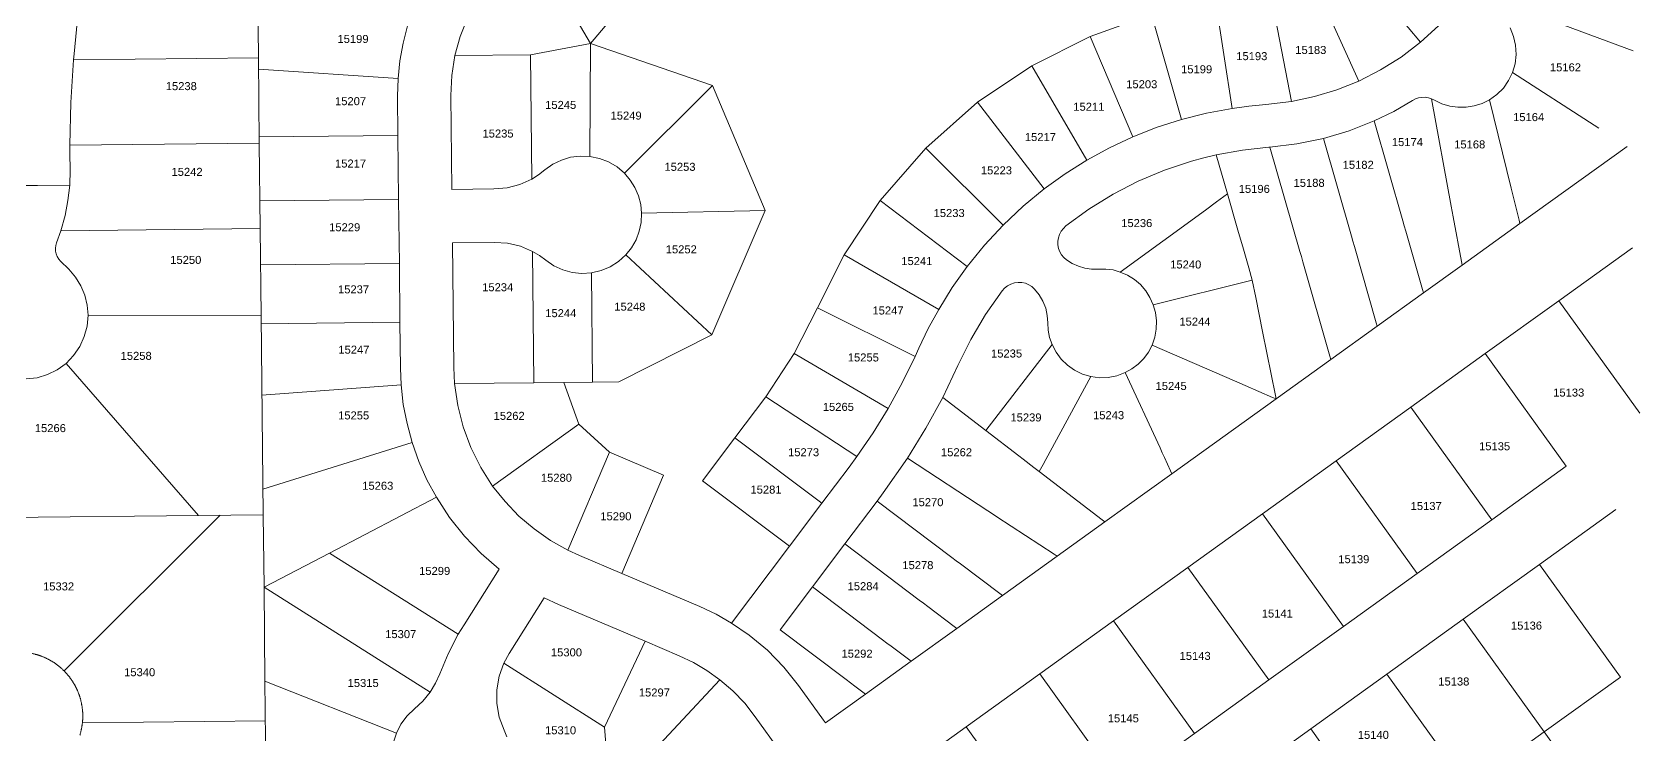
# Model space of a CAD drawing. Header units: feet. Extents: x 865220 to 2843432, y -2240498 to 970288.
# Drawn here: x 2841021 to 2842528, y 958862 to 959521 of the extents above; entities that cross this region are included whole.
import ezdxf
from ezdxf.enums import TextEntityAlignment as Align

# ---------------------------------------------------------------- set-up
doc = ezdxf.new("R2010")
doc.units = ezdxf.units.FT
doc.header["$LTSCALE"] = 0.015
doc.header["$MEASUREMENT"] = 0
doc.layers.add('Dakota County Addresses', color=7, linetype='Continuous')
doc.layers.add('Dakota County Parcels', color=7, linetype='Continuous')
doc.styles.add('Dimensions 100', font='arial.ttf')

# ---------------------------------------------------------------- blocks, each defined once
blk = doc.blocks.new('ACMAP_ANN_TEMPLATE_Dakota County Addresses')
at = {"layer": 'Dakota County Addresses', "style": 'Dimensions 100'}
blk.add_attdef('DakotaCountyAddress', text='', height=50, dxfattribs=at).set_placement((0, 0), align=Align.CENTER)

msp = doc.modelspace()

# ---------------------------------------------------------------- linework, layer by layer
at = {"layer": 'Dakota County Parcels', "lineweight": 5, "ltscale": 100}
for p, q in [((2841544.4, 959509.9), (2841489.3, 959603.3)), ((2841233.1, 959496.6), (2841232.3, 959576.6)), ((2842256.7, 959589.4), (2842322, 959511.1)), ((2841067.7, 959574.8), (2841060.5, 959500.3)), ((2842222.1, 959567.6), (2842264.3, 959474.8)), ((2841544.4, 959509.9), (2841581.9, 959554.6)), ((2842129.9, 959550.2), (2842145.5, 959449.2)), ((2842181.8, 959555.8), (2842201.2, 959455.6)), ((2842521.2, 959503), (2842405.8, 959546)), ((2842012.4, 959516.6), (2842070.1, 959537.1)), ((2842070.1, 959537.1), (2842098.2, 959438.8)), ((2841957.8, 959489.1), (2842012.4, 959516.6)), ((2842012.4, 959516.6), (2842052.6, 959422.6)), ((2841060.5, 959500.3), (2841060, 959494.8)), ((2841488.1, 959499.4), (2841544.4, 959509.9)), ((2841544.4, 959509.9), (2841543.7, 959404.2)), ((2841658.6, 959470.7), (2841544.4, 959509.9)), ((2841233.1, 959496.6), (2841060, 959494.8)), ((2841234, 959416.6), (2841233.1, 959496.6)), ((2841233.2, 959485.9), (2841364, 959477.3)), ((2841417.3, 959498.6), (2841488.1, 959499.4)), ((2841488.1, 959499.4), (2841489.3, 959383)), ((2841907, 959454.9), (2841957.8, 959489.1)), ((2841957.8, 959489.1), (2842009.5, 959400.8)), ((2841364, 959477.3), (2841363.5, 959460.6)), ((2841576.2, 959388.5), (2841658.6, 959470.7)), ((2841708.1, 959353.6), (2841658.6, 959470.7)), ((2841363.9, 959423.8), (2841363.5, 959460.6)), ((2841414.4, 959373.3), (2841413.5, 959461.2)), ((2841858.4, 959411.9), (2841907, 959454.9)), ((2841907, 959454.9), (2841969.3, 959373.8)), ((2842177.1, 959452.7), (2842201.2, 959455.6)), ((2842332.5, 959458.2), (2842335.2, 959456.9)), ((2841234, 959416.6), (2841056.5, 959414.7)), ((2841056.5, 959414.7), (2841056.5, 959407.4)), ((2841233.9, 959422.5), (2841363.9, 959423.8)), ((2841234.8, 959336.6), (2841234, 959416.6)), ((2841364.5, 959363.8), (2841363.9, 959423.8)), ((2841815.8, 959363), (2841858.4, 959411.9)), ((2841858.4, 959411.9), (2841930.9, 959339.9)), ((2842181, 959412.9), (2842179.9, 959412.8)), ((2842181, 959412.9), (2842209.1, 959315.1)), ((2842515.6, 959413.5), (2842415.2, 959341.2)), ((2841056.5, 959407.4), (2841056.7, 959391.4)), ((2842107.5, 959399.9), (2842119, 959403)), ((2842119, 959403), (2842130.7, 959405.8)), ((2842130.7, 959405.8), (2842141.3, 959369)), ((2841056.3, 959377.4), (2841056.7, 959391.4)), ((2840996, 959376.8), (2841026.2, 959377.1)), ((2841026.2, 959377.1), (2841056.3, 959377.4)), ((2841414.4, 959373.3), (2841453.9, 959373.7)), ((2842130.9, 959361.5), (2842141.3, 959369)), ((2842141.3, 959369), (2842151, 959335)), ((2841234.5, 959362.5), (2841364.5, 959363.8)), ((2841365.2, 959303.9), (2841364.5, 959363.8)), ((2841708.1, 959353.6), (2841592.2, 959350.9)), ((2841658, 959237), (2841708.1, 959353.6)), ((2841782, 959312), (2841815.8, 959363)), ((2841815.8, 959363), (2841897.3, 959301.2)), ((2841044.1, 959323.3), (2841048.1, 959334.6)), ((2841048.1, 959334.6), (2841234.8, 959336.6)), ((2841235.7, 959254.7), (2841234.8, 959336.6)), ((2842151, 959335), (2842156.1, 959317.3)), ((2842415.2, 959341.2), (2842361, 959302.3)), ((2841415, 959323.3), (2841454.4, 959323.7)), ((2841416.2, 959206.4), (2841415, 959323.3)), ((2841055.5, 959298.5), (2841047.8, 959306)), ((2841491.3, 959192.1), (2841490, 959315.2)), ((2841658, 959237), (2841577.5, 959312.1)), ((2841756.9, 959262.2), (2841782, 959312)), ((2841782, 959312), (2841870.6, 959260.9)), ((2842156.1, 959317.3), (2842161.1, 959299.7)), ((2842209.1, 959315.1), (2842210.5, 959310.3)), ((2842210.5, 959310.3), (2842211.8, 959305.5)), ((2842451.7, 959269), (2842520.8, 959318.6)), ((2841235.2, 959302.5), (2841365.2, 959303.9)), ((2841365.7, 959248.9), (2841365.2, 959303.9)), ((2841546.3, 959192.7), (2841545.2, 959295.2)), ((2842161.1, 959299.7), (2842164.4, 959288.3)), ((2842361, 959302.3), (2842324.9, 959276.4)), ((2842164.4, 959288.3), (2842071.7, 959265.3)), ((2842164.4, 959288.3), (2842167.7, 959271.9)), ((2842324.9, 959276.4), (2842281.5, 959245.1)), ((2841735.1, 959219.5), (2841756.9, 959262.2)), ((2841756.9, 959262.2), (2841848.6, 959216.8)), ((2842167.7, 959271.9), (2842170.9, 959256.1)), ((2842382.7, 959219.4), (2842451.7, 959269)), ((2842451.7, 959269), (2842527.6, 959163.5)), ((2841235.7, 959254.7), (2841073.5, 959255.4)), ((2841237.7, 959068.4), (2841235.7, 959254.7)), ((2841235.8, 959247.5), (2841365.7, 959248.9)), ((2841366.2, 959205.8), (2841365.7, 959248.9)), ((2842281.5, 959245.1), (2842238.1, 959213.9)), ((2841571, 959193), (2841658, 959237)), ((2841708.5, 959178.9), (2841735.1, 959219.5)), ((2841735.1, 959219.5), (2841823.2, 959168)), ((2841848.6, 959216.8), (2841852.1, 959224.5)), ((2841914.8, 959147.3), (2841976.8, 959228)), ((2842238.1, 959213.9), (2842186.7, 959177)), ((2842312.9, 959169.2), (2842382.7, 959219.4)), ((2842382.7, 959219.4), (2842458.6, 959113.9)), ((2841176.9, 959067.8), (2841052.9, 959210.3)), ((2841366.2, 959205.8), (2841366.9, 959190.2)), ((2841416.2, 959206.4), (2841416.9, 959191.3)), ((2841874.4, 959178.3), (2841888.6, 959208.3)), ((2841236.5, 959180.4), (2841366.9, 959190.2)), ((2841491.3, 959192.1), (2841416.9, 959191.3)), ((2841519.2, 959192.4), (2841491.3, 959192.1)), ((2841519.2, 959192.4), (2841546.3, 959192.7)), ((2841533.3, 959153.5), (2841519.2, 959192.4)), ((2841546.3, 959192.7), (2841571, 959193)), ((2841679.6, 959140.6), (2841708.5, 959178.9)), ((2841708.5, 959178.9), (2841793.9, 959123)), ((2841914.8, 959147.3), (2841874.4, 959178.3)), ((2842186.7, 959177), (2842089.2, 959106.9)), ((2842243.1, 959119), (2842312.9, 959169.2)), ((2842312.9, 959169.2), (2842388.8, 959063.7)), ((2841533.3, 959153.5), (2841452.6, 959095.4)), ((2841562.2, 959127), (2841533.3, 959153.5)), ((2841649.4, 959100.4), (2841679.6, 959140.6)), ((2841761.1, 959079.2), (2841679.6, 959140.6)), ((2841237.4, 959092.6), (2841377.2, 959136.1)), ((2841562.2, 959127), (2841523.2, 959035.3)), ((2841612.8, 959105.5), (2841562.2, 959127)), ((2841761.1, 959079.2), (2841786.7, 959113.1)), ((2841786.7, 959113.1), (2841793.9, 959123)), ((2841818.6, 959089.1), (2841841.4, 959121.5)), ((2842174.1, 959069.4), (2842243.1, 959119)), ((2842243.1, 959119), (2842318.9, 959013.5)), ((2842388.8, 959063.7), (2842458.6, 959113.9)), ((2841573.7, 959013.5), (2841612.8, 959105.5)), ((2841730.8, 959039), (2841649.4, 959100.4)), ((2842089.2, 959106.9), (2842026.2, 959061.7)), ((2841299.7, 959032.5), (2841399.9, 959084.8)), ((2841730.8, 959039), (2841761.1, 959079.2)), ((2841812.8, 959081.3), (2841782.5, 959041.1)), ((2841818.6, 959089.1), (2841812.8, 959081.3)), ((2840996.8, 959065.9), (2841176.9, 959067.8)), ((2841197.2, 959068), (2841051, 958922.2)), ((2841176.9, 959067.8), (2841237.7, 959068.4)), ((2841237.7, 959068.4), (2841238.4, 959000.6)), ((2842104.2, 959019.2), (2842174.1, 959069.4)), ((2842174.1, 959069.4), (2842249.9, 958963.9)), ((2842318.9, 959013.5), (2842388.8, 959063.7)), ((2842433.5, 959022), (2842505, 959073.3)), ((2842026.2, 959061.7), (2841981.6, 959029.6)), ((2841523.2, 959035.3), (2841534, 959030.4)), ((2841676.6, 958967), (2841730.8, 959039)), ((2841782.5, 959041.1), (2841752.2, 959000.9)), ((2841238.4, 959000.6), (2841299.7, 959032.5)), ((2841299.7, 959032.5), (2841420.4, 958956.5)), ((2841534, 959030.4), (2841573.7, 959013.5)), ((2841981.6, 959029.6), (2841930.3, 958992.8)), ((2842034.4, 958969.1), (2842104.2, 959019.2)), ((2842104.2, 959019.2), (2842180.1, 958913.7)), ((2842362.1, 958970.6), (2842433.5, 959022)), ((2842433.5, 959022), (2842509.4, 958916.4)), ((2841425.8, 958965.3), (2841458.8, 959017.4)), ((2841573.7, 959013.5), (2841646.9, 958982.4)), ((2842249.9, 958963.9), (2842318.9, 959013.5)), ((2841238.4, 959000.6), (2841394.2, 958902.4)), ((2841238.4, 959000.6), (2841239.3, 958912.7)), ((2841468, 958938.5), (2841501, 958990.6)), ((2841501, 958990.6), (2841514.4, 958984.4)), ((2841752.2, 959000.9), (2841721.9, 958960.7)), ((2841930.3, 958992.8), (2841887.5, 958962)), ((2841514.4, 958984.4), (2841595.5, 958949.9)), ((2841425.8, 958965.3), (2841420.4, 958956.5)), ((2841783.9, 958914.1), (2841721.9, 958960.7)), ((2841887.5, 958962), (2841844.7, 958931.2)), ((2841965.4, 958919.5), (2842034.4, 958969.1)), ((2842034.4, 958969.1), (2842110.3, 958863.5)), ((2842180.1, 958913.7), (2842249.9, 958963.9)), ((2842290.6, 958919.2), (2842362.1, 958970.6)), ((2842362.1, 958970.6), (2842437.9, 958865)), ((2841557.4, 958869.6), (2841595.5, 958949.9)), ((2841595.5, 958949.9), (2841627.3, 958936.4)), ((2841463, 958929.4), (2841468, 958938.5)), ((2841557.4, 958869.6), (2841463, 958929.4)), ((2841844.7, 958931.2), (2841801.9, 958900.5)), ((2841239.3, 958912.7), (2841362.4, 958863.7)), ((2841239.3, 958912.7), (2841240.7, 958785.3)), ((2841562.5, 958803.7), (2841665.4, 958913.9)), ((2841787.9, 958911), (2841783.9, 958914.1)), ((2841896.4, 958869.8), (2841965.4, 958919.5)), ((2841965.4, 958919.5), (2842041.3, 958813.9)), ((2842110.3, 958863.5), (2842180.1, 958913.7)), ((2842219.2, 958867.9), (2842290.6, 958919.2)), ((2842290.6, 958919.2), (2842366.5, 958813.7)), ((2842437.9, 958865), (2842509.4, 958916.4)), ((2841801.9, 958900.5), (2841764.4, 958873.5)), ((2841791.9, 958908), (2841787.9, 958911)), ((2841239.7, 958875.4), (2841068.2, 958873.6)), ((2841562.5, 958803.7), (2841557.4, 958869.6)), ((2841698.7, 958879.3), (2841722.1, 958846.8)), ((2841815.2, 958811.5), (2841896.4, 958869.8)), ((2841896.4, 958869.8), (2841972.2, 958764.3)), ((2842150.2, 958818.3), (2842219.2, 958867.9)), ((2842219.2, 958867.9), (2842295, 958762.3)), ((2841463.3, 958866.7), (2841465.8, 958860.5)), ((2842041.3, 958813.9), (2842110.3, 958863.5)), ((2842366.5, 958813.7), (2842437.9, 958865)), ((2842437.9, 958865), (2842513.8, 958759.5))]:
    msp.add_line(p, q, dxfattribs=at)
for points in [[(2841489.3, 959603.3), (2841474.3, 959592.2), (2841460.7, 959579.6), (2841448.5, 959565.5), (2841438, 959550.2), (2841429.2, 959533.8), (2841422.3, 959516.6), (2841417.3, 959498.6)], [(2842322, 959511.1), (2842338.8, 959526.5), (2842354.2, 959543.3), (2842368, 959561.5)], [(2841373, 959526.5), (2841368.7, 959510.3), (2841365.7, 959493.9), (2841364, 959477.3)], [(2842408.3, 959482.9), (2842410.7, 959491.1), (2842411.7, 959499.7), (2842411.2, 959508.3), (2842409.3, 959516.7), (2842406, 959524.6)], [(2842264.3, 959474.8), (2842284.6, 959485.2), (2842303.9, 959497.3), (2842322, 959511.1)], [(2841060, 959494.8), (2841057.3, 959454.8), (2841056.5, 959414.7)], [(2841417.3, 959498.6), (2841414.3, 959480), (2841413.5, 959461.2)], [(2842201.2, 959455.6), (2842222.8, 959460.2), (2842243.8, 959466.6), (2842264.3, 959474.8)], [(2842386.7, 959457.2), (2842393.7, 959462.2), (2842399.7, 959468.2), (2842404.6, 959475.2), (2842408.3, 959482.9)], [(2842489.1, 959430.6), (2842484.8, 959433.4), (2842408.3, 959482.9)], [(2842314.7, 959456.6), (2842297, 959446.4), (2842278.7, 959437.5)], [(2842314.7, 959456.6), (2842317.4, 959458), (2842320.3, 959459), (2842323.4, 959459.5), (2842326.5, 959459.6), (2842329.5, 959459.1), (2842332.5, 959458.2)], [(2842351.8, 959352.6), (2842350.9, 959357.5), (2842332.5, 959458.2)], [(2842335.2, 959456.9), (2842342.2, 959453.6), (2842349.6, 959451.3), (2842357.2, 959450.2), (2842364.9, 959450.3), (2842372.5, 959451.5), (2842379.8, 959453.8), (2842386.7, 959457.2)], [(2842408.3, 959369.5), (2842407, 959374.5), (2842386.7, 959457.2)], [(2842098.2, 959438.8), (2842121.7, 959444.8), (2842145.5, 959449.2)], [(2842145.5, 959449.2), (2842161.2, 959451.3), (2842177.1, 959452.7)], [(2842052.6, 959422.6), (2842075.2, 959431.5), (2842098.2, 959438.8)], [(2842278.7, 959437.5), (2842255.2, 959428.2), (2842231.1, 959421)], [(2842306.9, 959339.1), (2842305.5, 959343.9), (2842278.7, 959437.5)], [(2842009.5, 959400.8), (2842030.7, 959412.4), (2842052.6, 959422.6)], [(2842130.7, 959405.8), (2842155.2, 959410.2), (2842179.9, 959412.8)], [(2842231.1, 959421), (2842206.2, 959415.9), (2842181, 959412.9)], [(2842231.1, 959421), (2842257.3, 959329.5), (2842258.7, 959324.7)], [(2841501.6, 959391.5), (2841509, 959396.8), (2841517.1, 959400.8), (2841525.7, 959403.4), (2841534.7, 959404.5), (2841543.7, 959404.2)], [(2841543.7, 959404.2), (2841552.7, 959402.4), (2841561.3, 959399.1), (2841569.2, 959394.4), (2841576.2, 959388.5)], [(2841969.3, 959373.8), (2841989, 959388), (2842009.5, 959400.8)], [(2841989.8, 959339.1), (2842011.3, 959354.8), (2842034, 959368.8), (2842057.6, 959381.1), (2842082.2, 959391.4), (2842107.5, 959399.9)], [(2841453.9, 959373.7), (2841466.2, 959374.9), (2841478.1, 959378), (2841489.3, 959383)], [(2841489.3, 959383), (2841495.7, 959387), (2841501.6, 959391.5)], [(2841576.2, 959388.5), (2841581.6, 959382.1), (2841586, 959375), (2841589.3, 959367.3), (2841591.4, 959359.2), (2841592.2, 959350.9)], [(2841048.1, 959334.6), (2841052, 959348.7), (2841054.7, 959363), (2841056.3, 959377.4)], [(2841930.9, 959339.9), (2841949.6, 959357.5), (2841969.3, 959373.8)], [(2842415.2, 959341.2), (2842414.4, 959344.4), (2842409.4, 959364.6), (2842408.3, 959369.5)], [(2841592.2, 959350.9), (2841591.8, 959342.4), (2841590, 959334.1), (2841587, 959326.1), (2841582.8, 959318.7), (2841577.5, 959312.1)], [(2842040.8, 959295.9), (2842120.6, 959354), (2842130.9, 959361.5)], [(2842361, 959302.3), (2842360.4, 959305.6), (2842352.7, 959347.6), (2842351.8, 959352.6)], [(2841897.3, 959301.2), (2841913.5, 959321.2), (2841930.9, 959339.9)], [(2841990.4, 959307.2), (2841987.9, 959309.4), (2841985.8, 959312), (2841984.1, 959314.9), (2841983, 959318), (2841982.3, 959321.3), (2841982.3, 959324.7), (2841982.8, 959328), (2841983.8, 959331.2), (2841985.4, 959334.1), (2841987.4, 959336.8), (2841989.8, 959339.1)], [(2842324.9, 959276.4), (2842324, 959279.4), (2842308.3, 959334.3), (2842306.9, 959339.1)], [(2841044.1, 959323.3), (2841043.3, 959320.8), (2841043, 959318.1), (2841043.1, 959315.4), (2841043.7, 959312.8), (2841044.6, 959310.3), (2841046, 959308), (2841047.8, 959306)], [(2841454.4, 959323.7), (2841466.7, 959322.8), (2841478.7, 959320), (2841490, 959315.2)], [(2842258.7, 959324.7), (2842260.1, 959319.9), (2842280.6, 959248.2), (2842281.5, 959245.1)], [(2841490, 959315.2), (2841496.5, 959311.4), (2841502.5, 959306.9)], [(2841545.2, 959295.2), (2841536.2, 959294.6), (2841527.1, 959295.6), (2841518.3, 959298), (2841510.1, 959301.8), (2841502.5, 959306.9)], [(2841577.5, 959312.1), (2841570.6, 959305.9), (2841562.8, 959300.9), (2841554.3, 959297.3), (2841545.2, 959295.2)], [(2842020.2, 959298.7), (2842013.9, 959298.7), (2842007.6, 959299.6), (2842001.5, 959301.3), (2841995.8, 959303.9), (2841990.4, 959307.2)], [(2842211.8, 959305.5), (2842237.2, 959217), (2842238.1, 959213.9)], [(2841073.5, 959255.4), (2841072.8, 959264.9), (2841070.5, 959274.3), (2841066.8, 959283.1), (2841061.8, 959291.2), (2841055.5, 959298.5)], [(2841870.6, 959260.9), (2841883.3, 959281.5), (2841897.3, 959301.2)], [(2842020.2, 959298.7), (2842027.2, 959298.7), (2842034.1, 959297.8), (2842040.8, 959295.9)], [(2842040.8, 959295.9), (2842047.6, 959292.9), (2842054, 959288.9), (2842059.7, 959284.1), (2842064.6, 959278.4), (2842068.6, 959272.1), (2842071.7, 959265.3)], [(2841888.6, 959208.3), (2841900.6, 959232.7), (2841914.5, 959256.1), (2841930.1, 959278.3)], [(2841930.1, 959278.3), (2841932.4, 959280.9), (2841935.2, 959283), (2841938.2, 959284.6), (2841941.5, 959285.7), (2841945, 959286.1), (2841948.4, 959286), (2841951.8, 959285.3), (2841955, 959284), (2841957.9, 959282.2), (2841960.5, 959279.9)], [(2841960.5, 959279.9), (2841964.9, 959274.5), (2841968.3, 959268.5), (2841970.9, 959262.1), (2841972.4, 959255.3), (2841972.8, 959248.4)], [(2841852.1, 959224.5), (2841860.8, 959242.9), (2841870.6, 959260.9)], [(2842071.7, 959265.3), (2842073.8, 959257.9), (2842074.7, 959250.2), (2842074.5, 959242.4), (2842073.1, 959234.8), (2842070.6, 959227.5)], [(2841052.9, 959210.3), (2841060, 959217.7), (2841065.7, 959226.1), (2841070, 959235.4), (2841072.6, 959245.2), (2841073.5, 959255.4)], [(2841972.8, 959248.4), (2841973.2, 959241.5), (2841974.5, 959234.6), (2841976.8, 959228)], [(2842170.9, 959256.1), (2842174, 959240.3), (2842186.1, 959180.3), (2842186.7, 959177)], [(2841823.2, 959168), (2841836.5, 959192.1), (2841848.6, 959216.8)], [(2841976.8, 959228), (2841980.6, 959220.8), (2841985.5, 959214.2), (2841991.3, 959208.5), (2841998, 959203.8), (2842005.3, 959200.3), (2842013.2, 959198)], [(2842045.3, 959201.6), (2842051.7, 959205.2), (2842057.6, 959209.7), (2842062.8, 959215), (2842067.1, 959220.9), (2842070.6, 959227.5)], [(2842070.6, 959227.5), (2842147.9, 959193.9), (2842152.8, 959191.8)], [(2840995.4, 959198.4), (2841005.4, 959196.2), (2841015.6, 959195.7), (2841025.7, 959196.9), (2841035.5, 959199.8), (2841044.6, 959204.3), (2841052.9, 959210.3)], [(2842013.2, 959198), (2842021.3, 959196.9), (2842029.5, 959197.2), (2842037.6, 959198.7), (2842045.3, 959201.6)], [(2842045.3, 959201.6), (2842078, 959131.1), (2842080.1, 959126.6)], [(2841366.9, 959190.2), (2841368.9, 959171.9), (2841372.4, 959153.9), (2841377.2, 959136.1)], [(2841416.9, 959191.3), (2841419.9, 959170.8), (2841425, 959150.8), (2841432.2, 959131.4), (2841441.5, 959112.8), (2841452.6, 959095.4)], [(2841968.4, 959115.6), (2841970.9, 959120.1), (2842013.2, 959198)], [(2842152.8, 959191.8), (2842157.7, 959189.7), (2842183.5, 959178.4), (2842186.7, 959177)], [(2841841.4, 959121.5), (2841858.7, 959149.5), (2841874.4, 959178.3)], [(2841793.9, 959123), (2841809.1, 959145.2), (2841823.2, 959168)], [(2841949.6, 959120.6), (2841945.6, 959123.6), (2841914.8, 959147.3)], [(2841377.2, 959136.1), (2841383.4, 959118.4), (2841391, 959101.3), (2841399.9, 959084.8)], [(2842080.1, 959126.6), (2842082.2, 959122), (2842087.9, 959109.7), (2842089.2, 959106.9)], [(2841921, 959069.3), (2841916.8, 959072.1), (2841841.4, 959121.5)], [(2841964.8, 959108.9), (2841959.8, 959112.7), (2841949.6, 959120.6)], [(2841964.8, 959108.9), (2841966, 959111.1), (2841968.4, 959115.6)], [(2842026.2, 959061.7), (2842023.7, 959063.6), (2841964.8, 959108.9)], [(2841452.6, 959095.4), (2841464.3, 959080.8), (2841477.3, 959067.3), (2841491.6, 959055.2), (2841506.9, 959044.5), (2841523.2, 959035.3)], [(2841399.9, 959084.8), (2841412.2, 959066), (2841426.2, 959048.3), (2841441.8, 959032.1), (2841458.8, 959017.4)], [(2841887, 959025.4), (2841883, 959028.4), (2841812.8, 959081.3)], [(2841981.6, 959029.6), (2841978.9, 959031.4), (2841925.2, 959066.6), (2841921, 959069.3)], [(2841856.3, 958985.6), (2841852.2, 958988.6), (2841782.5, 959041.1)], [(2841930.3, 958992.8), (2841927.8, 958994.7), (2841891, 959022.4), (2841887, 959025.4)], [(2841752.2, 959000.9), (2841818.1, 958951.3), (2841822.1, 958948.3)], [(2841646.9, 958982.4), (2841662, 958975.3), (2841676.6, 958967)], [(2841887.5, 958962), (2841885, 958963.9), (2841860.3, 958982.5), (2841856.3, 958985.6)], [(2841739.3, 958908.4), (2841725.5, 958925.7), (2841710.1, 958941.5), (2841693.1, 958955.7), (2841676.6, 958967)], [(2841420.4, 958956.5), (2841411, 958938.3), (2841403.1, 958919.4)], [(2841822.1, 958948.3), (2841826.1, 958945.3), (2841842.2, 958933.1), (2841844.7, 958931.2)], [(2841021, 958938.5), (2841021.5, 958938.4), (2841022, 958938.3), (2841022.5, 958938.2), (2841023, 958938.1), (2841023.5, 958937.9), (2841024, 958937.8), (2841024.4, 958937.7), (2841024.9, 958937.6), (2841025.4, 958937.4), (2841025.9, 958937.3), (2841026.4, 958937.1), (2841026.8, 958937), (2841027.3, 958936.8), (2841027.8, 958936.7), (2841028.3, 958936.5), (2841028.7, 958936.3), (2841029.2, 958936.2), (2841029.7, 958936), (2841030.1, 958935.8), (2841030.6, 958935.6), (2841031.1, 958935.5), (2841031.5, 958935.3), (2841032, 958935.1), (2841032.5, 958934.9), (2841032.9, 958934.7), (2841033.4, 958934.5), (2841033.8, 958934.3), (2841034.3, 958934), (2841034.7, 958933.8), (2841035.2, 958933.6), (2841035.6, 958933.4), (2841036.1, 958933.2), (2841036.5, 958932.9), (2841037, 958932.7), (2841037.4, 958932.5), (2841037.8, 958932.2), (2841038.3, 958932), (2841038.7, 958931.7), (2841039.1, 958931.5), (2841039.6, 958931.2), (2841040, 958930.9), (2841040.4, 958930.7), (2841040.8, 958930.4), (2841041.3, 958930.1), (2841041.7, 958929.9), (2841042.1, 958929.6), (2841042.5, 958929.3), (2841042.9, 958929), (2841043.3, 958928.7), (2841043.7, 958928.4), (2841044.1, 958928.2), (2841044.5, 958927.9), (2841044.9, 958927.6), (2841045.3, 958927.2), (2841045.7, 958926.9), (2841046.1, 958926.6), (2841046.5, 958926.3), (2841046.9, 958926), (2841047.3, 958925.7), (2841047.7, 958925.4), (2841048, 958925), (2841048.4, 958924.7), (2841048.8, 958924.4), (2841049.1, 958924), (2841049.5, 958923.7), (2841049.9, 958923.3), (2841050.2, 958923), (2841050.6, 958922.6), (2841051, 958922.2)], [(2841463.3, 958866.7), (2841458.9, 958878.8), (2841456.6, 958891.5), (2841456.5, 958904.5), (2841458.7, 958917.2), (2841463, 958929.4)], [(2841627.3, 958936.4), (2841640.7, 958930), (2841653.4, 958922.5), (2841665.4, 958913.9)], [(2841051, 958922.2), (2841051.4, 958921.8), (2841051.7, 958921.5), (2841052.1, 958921.1), (2841052.4, 958920.8), (2841052.8, 958920.4), (2841053.1, 958920), (2841053.4, 958919.7), (2841053.8, 958919.3), (2841054.1, 958918.9), (2841054.4, 958918.5), (2841054.7, 958918.1), (2841055.1, 958917.7), (2841055.4, 958917.4), (2841055.7, 958917), (2841056, 958916.6), (2841056.3, 958916.2), (2841056.6, 958915.8), (2841056.9, 958915.4), (2841057.2, 958915), (2841057.5, 958914.6), (2841057.8, 958914.2), (2841058.1, 958913.7), (2841058.3, 958913.3), (2841058.6, 958912.9), (2841058.9, 958912.5), (2841059.2, 958912.1), (2841059.4, 958911.7), (2841059.7, 958911.2), (2841060, 958910.8), (2841060.2, 958910.4), (2841060.5, 958909.9), (2841060.7, 958909.5), (2841061, 958909.1), (2841061.2, 958908.6), (2841061.4, 958908.2), (2841061.7, 958907.8), (2841061.9, 958907.3), (2841062.1, 958906.9), (2841062.3, 958906.4), (2841062.6, 958906), (2841062.8, 958905.5), (2841063, 958905.1), (2841063.2, 958904.6), (2841063.4, 958904.2), (2841063.6, 958903.7), (2841063.8, 958903.2), (2841064, 958902.8), (2841064.2, 958902.3), (2841064.4, 958901.9), (2841064.6, 958901.4), (2841064.7, 958900.9), (2841064.9, 958900.4), (2841065.1, 958900), (2841065.2, 958899.5), (2841065.4, 958899), (2841065.6, 958898.6), (2841065.7, 958898.1), (2841065.9, 958897.6), (2841066, 958897.1), (2841066.2, 958896.6), (2841066.3, 958896.2), (2841066.4, 958895.7), (2841066.6, 958895.2), (2841066.7, 958894.7), (2841066.8, 958894.2), (2841066.9, 958893.8), (2841067, 958893.3), (2841067.1, 958892.8), (2841067.3, 958892.3), (2841067.4, 958891.8), (2841067.5, 958891.3), (2841067.5, 958890.8), (2841067.6, 958890.3), (2841067.7, 958889.8), (2841067.8, 958889.3), (2841067.9, 958888.8), (2841068, 958888.3), (2841068, 958887.9), (2841068.1, 958887.4), (2841068.1, 958886.9), (2841068.2, 958886.4), (2841068.3, 958885.9), (2841068.3, 958885.4), (2841068.3, 958884.9), (2841068.4, 958884.4), (2841068.4, 958883.9), (2841068.5, 958883.4), (2841068.5, 958882.9), (2841068.5, 958882.4), (2841068.5, 958881.9), (2841068.5, 958881.4), (2841068.6, 958880.9), (2841068.6, 958880.4), (2841068.6, 958879.9), (2841068.6, 958879.4), (2841068.6, 958878.9), (2841068.5, 958878.4), (2841068.5, 958877.9), (2841068.5, 958877.4), (2841068.5, 958876.9), (2841068.5, 958876.4), (2841068.4, 958875.9), (2841068.4, 958875.4), (2841068.4, 958874.9), (2841068.3, 958874.4), (2841068.2, 958873.6)], [(2841394.2, 958902.4), (2841399.2, 958910.6), (2841403.1, 958919.4)], [(2841665.4, 958913.9), (2841677.6, 958903.5), (2841688.8, 958891.9), (2841698.7, 958879.3)], [(2841379.3, 958886.5), (2841387.3, 958893.9), (2841394.2, 958902.4)], [(2841739.3, 958908.4), (2841762.7, 958876), (2841764.4, 958873.5)], [(2841801.9, 958900.5), (2841799.4, 958902.4), (2841791.9, 958908)], [(2841362.4, 958863.7), (2841366.7, 958872.3), (2841372.4, 958880), (2841379.3, 958886.5)], [(2841068.2, 958873.6), (2841068.2, 958873.1), (2841068.1, 958872.6), (2841068.1, 958872.1), (2841068, 958871.6), (2841067.9, 958871.1), (2841067.8, 958870.6), (2841067.8, 958870.1), (2841067.7, 958869.6), (2841067.6, 958869.1), (2841067.5, 958868.6), (2841067.4, 958868.2), (2841067.3, 958867.7), (2841067.2, 958867.2), (2841067.1, 958866.7), (2841067, 958866.2), (2841066.9, 958865.7), (2841066.8, 958865.2), (2841066.6, 958864.7), (2841066.5, 958864.3), (2841066.4, 958863.8), (2841066.2, 958863.3), (2841066.1, 958862.8), (2841066, 958862.3), (2841065.8, 958861.9)], [(2841361.3, 958825.9), (2841359.4, 958833.4), (2841358.5, 958841.1), (2841358.7, 958848.8), (2841360, 958856.4), (2841362.4, 958863.7)]]:
    msp.add_lwpolyline(points, dxfattribs=at)

# ---------------------------------------------------------------- block references
at = {"layer": 'Dakota County Addresses', "lineweight": 5, "ltscale": 100, "xscale": 0.15, "yscale": 0.15, "zscale": 0.15}
for p, values in [((2841321.8, 959510.5), {'DakotaCountyAddress': '15199'}), ((2842164, 959494.4), {'DakotaCountyAddress': '15193'}), ((2842219.3, 959500.2), {'DakotaCountyAddress': '15183'}), ((2842112.3, 959482.1), {'DakotaCountyAddress': '15199'}), ((2842457.9, 959483.9), {'DakotaCountyAddress': '15162'}), ((2841160.9, 959466.3), {'DakotaCountyAddress': '15238'}), ((2842060.9, 959468.1), {'DakotaCountyAddress': '15203'}), ((2841319.5, 959452.2), {'DakotaCountyAddress': '15207'}), ((2841516.4, 959448.7), {'DakotaCountyAddress': '15245'}), ((2842011.3, 959447), {'DakotaCountyAddress': '15211'}), ((2841577.7, 959438.7), {'DakotaCountyAddress': '15249'}), ((2842423.4, 959437.3), {'DakotaCountyAddress': '15164'}), ((2841457.7, 959421.9), {'DakotaCountyAddress': '15235'}), ((2841965.9, 959418.6), {'DakotaCountyAddress': '15217'}), ((2842309.8, 959413.9), {'DakotaCountyAddress': '15174'}), ((2842368.2, 959411.7), {'DakotaCountyAddress': '15168'}), ((2841319.5, 959393.8), {'DakotaCountyAddress': '15217'}), ((2841628.2, 959390.7), {'DakotaCountyAddress': '15253'}), ((2841924.7, 959387.4), {'DakotaCountyAddress': '15223'}), ((2842263.7, 959392.6), {'DakotaCountyAddress': '15182'}), ((2841166.3, 959386), {'DakotaCountyAddress': '15242'}), ((2842217.7, 959375.7), {'DakotaCountyAddress': '15188'}), ((2842166.3, 959370), {'DakotaCountyAddress': '15196'}), ((2841880.4, 959347.4), {'DakotaCountyAddress': '15233'}), ((2841314, 959334.1), {'DakotaCountyAddress': '15229'}), ((2842056.2, 959338), {'DakotaCountyAddress': '15236'}), ((2841629.4, 959313.4), {'DakotaCountyAddress': '15252'}), ((2841165.1, 959303.5), {'DakotaCountyAddress': '15250'}), ((2841850.1, 959302.4), {'DakotaCountyAddress': '15241'}), ((2842102.1, 959299.2), {'DakotaCountyAddress': '15240'}), ((2841322.3, 959275.9), {'DakotaCountyAddress': '15237'}), ((2841457.4, 959277.9), {'DakotaCountyAddress': '15234'}), ((2841516.5, 959253.6), {'DakotaCountyAddress': '15244'}), ((2841581.2, 959259.7), {'DakotaCountyAddress': '15248'}), ((2841823.1, 959256.1), {'DakotaCountyAddress': '15247'}), ((2842110.7, 959245.7), {'DakotaCountyAddress': '15244'}), ((2841118.6, 959213.6), {'DakotaCountyAddress': '15258'}), ((2841322.6, 959219.4), {'DakotaCountyAddress': '15247'}), ((2841800, 959212.1), {'DakotaCountyAddress': '15255'}), ((2841934.2, 959215.8), {'DakotaCountyAddress': '15235'}), ((2842088.4, 959185.4), {'DakotaCountyAddress': '15245'}), ((2842461, 959179.2), {'DakotaCountyAddress': '15133'}), ((2841776.6, 959165.8), {'DakotaCountyAddress': '15265'}), ((2841038.2, 959145.9), {'DakotaCountyAddress': '15266'}), ((2841322.4, 959157.8), {'DakotaCountyAddress': '15255'}), ((2841468.1, 959157.4), {'DakotaCountyAddress': '15262'}), ((2841952.4, 959155.9), {'DakotaCountyAddress': '15239'}), ((2842029.8, 959158), {'DakotaCountyAddress': '15243'}), ((2841744, 959123.3), {'DakotaCountyAddress': '15273'}), ((2841887.3, 959123.3), {'DakotaCountyAddress': '15262'}), ((2842391.5, 959128.9), {'DakotaCountyAddress': '15135'}), ((2841345, 959091.9), {'DakotaCountyAddress': '15263'}), ((2841512.4, 959099.4), {'DakotaCountyAddress': '15280'}), ((2841708.8, 959088.3), {'DakotaCountyAddress': '15281'}), ((2841860.5, 959076.5), {'DakotaCountyAddress': '15270'}), ((2842327.4, 959072.9), {'DakotaCountyAddress': '15137'}), ((2841568.1, 959063.3), {'DakotaCountyAddress': '15290'}), ((2841398.3, 959012.1), {'DakotaCountyAddress': '15299'}), ((2841851.1, 959017.5), {'DakotaCountyAddress': '15278'}), ((2842259.6, 959023.1), {'DakotaCountyAddress': '15139'}), ((2841045.9, 958997.6), {'DakotaCountyAddress': '15332'}), ((2841799.8, 958997.8), {'DakotaCountyAddress': '15284'}), ((2842187.9, 958972.2), {'DakotaCountyAddress': '15141'}), ((2841366.5, 958952.9), {'DakotaCountyAddress': '15307'}), ((2842421.4, 958960.9), {'DakotaCountyAddress': '15136'}), ((2841521.8, 958935.8), {'DakotaCountyAddress': '15300'}), ((2841794.1, 958934.6), {'DakotaCountyAddress': '15292'}), ((2842110.9, 958932.5), {'DakotaCountyAddress': '15143'}), ((2841121.9, 958917.2), {'DakotaCountyAddress': '15340'}), ((2841331.3, 958907.1), {'DakotaCountyAddress': '15315'}), ((2842353.3, 958908.5), {'DakotaCountyAddress': '15138'}), ((2841604.2, 958898.2), {'DakotaCountyAddress': '15297'}), ((2841516.3, 958862.8), {'DakotaCountyAddress': '15310'}), ((2842043.6, 958874), {'DakotaCountyAddress': '15145'}), ((2842277.9, 958858.5), {'DakotaCountyAddress': '15140'})]:
    msp.add_blockref('ACMAP_ANN_TEMPLATE_Dakota County Addresses', p, dxfattribs=at).add_auto_attribs(values)

doc.saveas('drawing.dxf')
